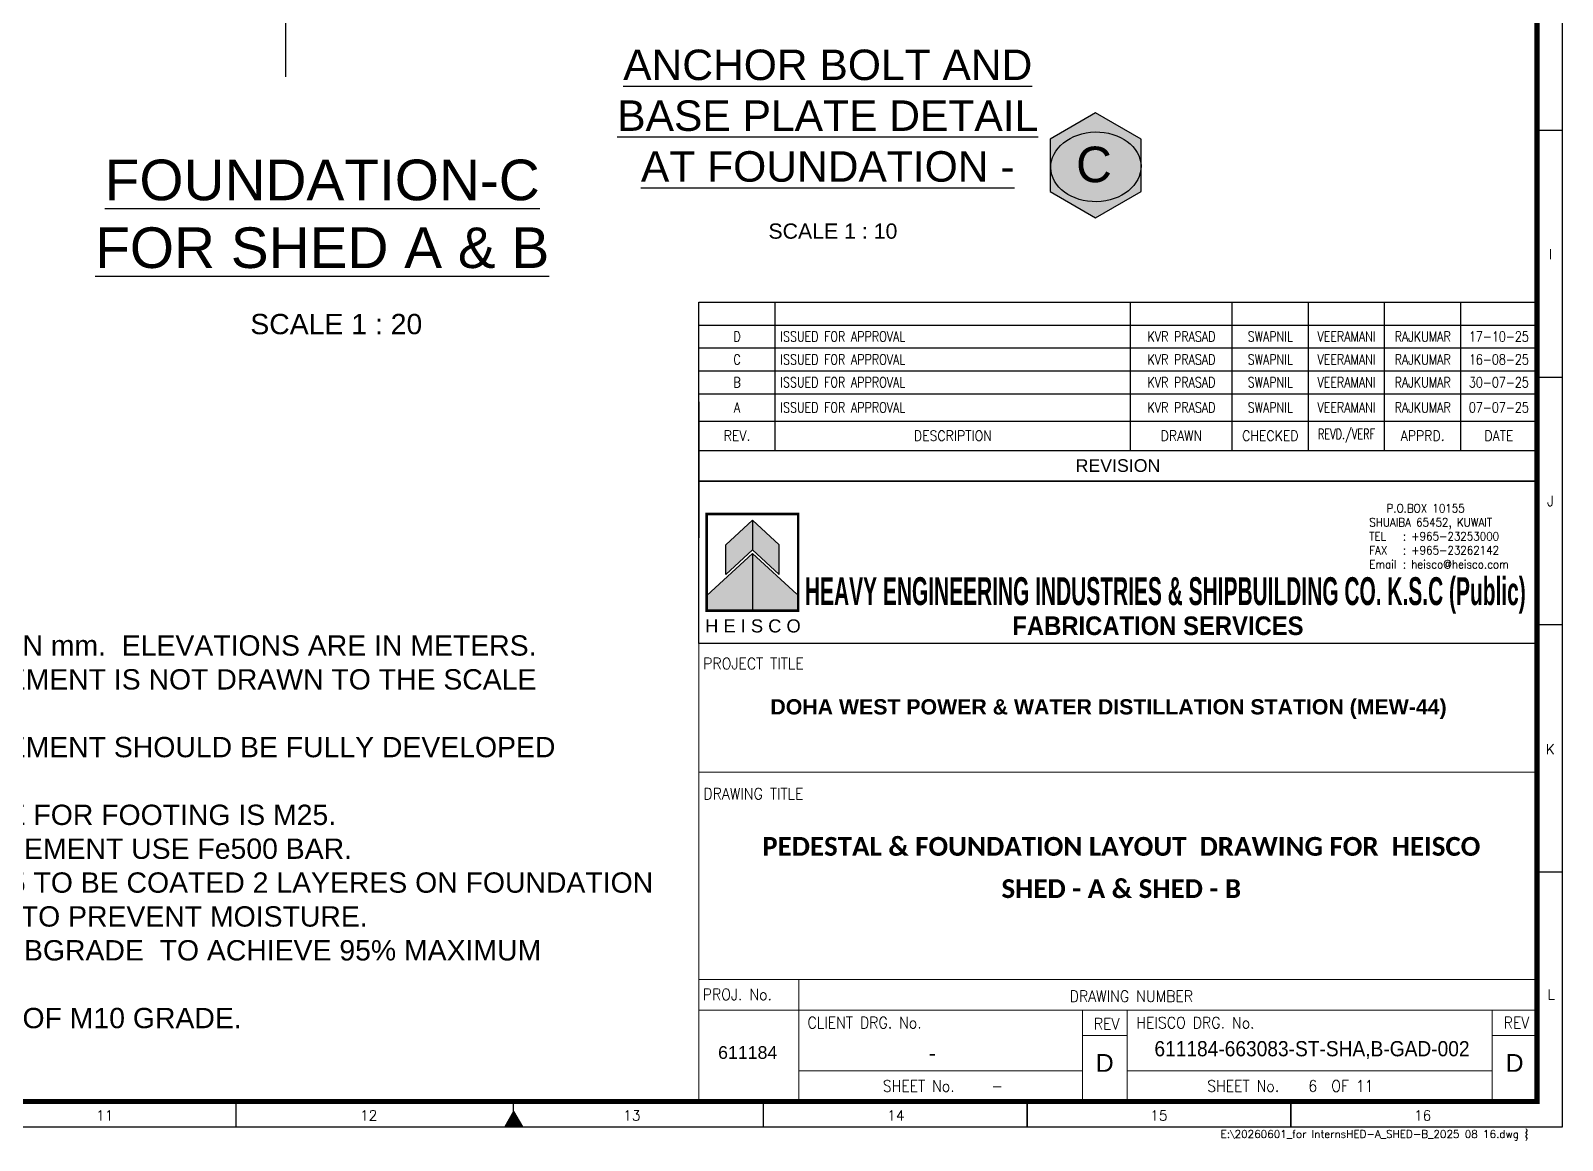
# Model space of a CAD drawing. Header units: millimetres. Extents: x -1055 to 11244, y -20673 to 2560.
# Drawn here: x 6047 to 6348.6, y 1149.2 to 1367.7 of the extents above; entities that cross this region are included whole.
import ezdxf
from ezdxf.enums import TextEntityAlignment as Align

# ---------------------------------------------------------------- set-up
doc = ezdxf.new("R2010")
doc.units = ezdxf.units.MM
for name, color, linetype in [('BORDER', 6, 'Continuous'), ('HEISCO', 7, 'Continuous'), ('TABLE', 4, 'Continuous')]:
    doc.layers.add(name, color=color, linetype=linetype)
doc.styles.add('arial', font='arial.ttf')
doc.styles.add('HEISCO', font='ariblk.ttf')
doc.styles.add('HEISCO.', font='arial.ttf')
doc.styles.add('LOGO', font='ROMANS.SHX')
doc.styles.add('ROMANS', font='romans.shx', dxfattribs={"width": 0.8})
doc.styles.get("Standard").update_dxf_attribs({"font": 'arial.ttf'})

# ---------------------------------------------------------------- blocks, each defined once
blk = doc.blocks.new('A1B')
at = {"layer": 'BORDER', "color": 1}
for p, q in [((837, 199.17), (832, 199.17)), ((837, 150.51), (832, 150.51)), ((837, 101.84), (832, 101.84)), ((837, 53.17), (832, 53.17)), ((575.81, 8), (575.81, 3)), ((679.69, 3), (679.69, 8)), ((731.63, 3), (731.63, 8)), ((731.63, 8), (731.63, 3)), ((731.63, 3), (731.63, 8)), ((783.56, 3), (783.56, 8)), ((783.56, 8), (783.56, 3))]:
    blk.add_line(p, q, dxfattribs=at)
at = {"layer": 'BORDER'}
for p, q in [((630.5, 3), (630.5, 8)), ((630.5, 6), (628.77, 3)), ((630.5, 6), (632.23, 3))]:
    blk.add_line(p, q, dxfattribs=at)
blk.add_lwpolyline([(837, 3), (837, 590), (3, 590), (3, 3)], close=True, dxfattribs=at)
at = {"layer": 'BORDER', "const_width": 1}
blk.add_lwpolyline([(8, 8), (832, 8), (832, 585), (8, 585)], close=True, dxfattribs=at)
at = {"layer": 'BORDER'}
blk.add_solid([(632.23, 3), (628.77, 3), (630.5, 6)], dxfattribs=at)
at = {"color": 11, "insert": (830.38, 1.34), "char_height": 1.5, "width": 401.355, "attachment_point": 6, "style": 'ROMANS'}
blk.add_mtext('{\\W1;\\C1;E:\\20260601_for Interns\\SHED-A_SHED-B_2025 08 16.dwg }', dxfattribs=at)
at = {"layer": 'BORDER', "color": 1, "style": 'ROMANS'}
for s, p in [('I', (834.69, 173.82)), ('J', (834.67, 125.23)), ('K', (834.62, 76.36)), ('L', (834.8, 28.07)), ('11', (549.97, 4.25)), ('12', (601.96, 4.25)), ('13', (653.79, 4.25)), ('14', (705.77, 4.25)), ('15', (757.56, 4.25)), ('16', (809.48, 4.25))]:
    blk.add_text(s, height=2, dxfattribs=at).set_placement(p, align=Align.CENTER)
blk = doc.blocks.new('A$C61D9601B')
at = {"layer": 'HEISCO'}
for color, points in [(34, [(5.84, -8.9), (5.84, -15.38), (11.66, -10.02), (11.66, -3.54)]), (40, [(11.66, -3.54), (11.66, -10.02), (17.48, -15.38), (17.48, -8.9)]), (142, [(1.66, -19.99), (1.66, -23.3), (11.66, -23.3), (11.66, -10.78)]), (138, [(11.66, -10.78), (11.66, -23.3), (21.66, -23.3), (21.66, -19.99)])]:
    blk.add_hatch(color=color, dxfattribs=at).paths.add_polyline_path(points)
blk.add_line((11.66, -10.78), (11.66, -23.3))
blk.add_line((11.66, -10.78), (11.66, -23.3))
at = {"layer": 'HEISCO', "color": 142, "true_color": 0x00a8e1}
blk.add_line((11.66, -10.78), (1.66, -19.99), dxfattribs=at)
at = {"layer": 'HEISCO', "color": 138, "true_color": 0x004961}
for q in [(11.66, -23.3), (21.38, -19.73), (11.66, -23.3)]:
    blk.add_line((11.66, -10.78), q, dxfattribs=at)
at = {"layer": 'HEISCO', "color": 142, "true_color": 0x00a8e1, "const_width": 0.559}
blk.add_lwpolyline([(21.66, -23.3), (21.66, -2.17), (1.66, -2.17), (1.66, -23.3)], close=True, dxfattribs=at)
at = {"layer": 'HEISCO', "color": 34, "true_color": 0xa85400}
blk.add_lwpolyline([(5.84, -8.9), (11.66, -3.54), (11.66, -10.02), (5.84, -15.38)], close=True, dxfattribs=at)
at = {"layer": 'HEISCO', "color": 40, "true_color": 0xffc038}
blk.add_lwpolyline([(17.48, -8.9), (11.66, -3.54), (11.66, -10.02), (17.48, -15.38)], close=True, dxfattribs=at)
at = {"layer": 'HEISCO', "color": 7, "linetype": 'Continuous', "style": 'HEISCO.'}
blk.add_text('H E I S C O', height=2.8666, dxfattribs=at).set_placement((11.77, -26.65), align=Align.MIDDLE_CENTER)
blk = doc.blocks.new('165-HEISCO')
at = {"layer": 'HEISCO', "color": 6}
blk.add_lwpolyline([(0, 32), (165, 32), (165, 0), (0, 0)], close=True, dxfattribs=at)
at = {"layer": 'HEISCO', "xscale": 0.9, "yscale": 0.9, "zscale": 0.9}
blk.add_blockref('A$C61D9601B', (0.03, 27.46), dxfattribs=at)
at = {"layer": 'HEISCO', "color": 7, "linetype": 'ByBlock', "style": 'HEISCO', "width": 0.471616}
blk.add_text('HEAVY ENGINEERING INDUSTRIES & SHIPBUILDING CO. K.S.C (Public)', height=5.5, dxfattribs=at).set_placement((20.87, 7.57), (162.79, 7.57), align=Align.FIT)
at = {"layer": 'HEISCO', "color": 7, "linetype": 'ByBlock', "style": 'HEISCO', "width": 0.8}
blk.add_text('FABRICATION SERVICES', height=3.6667, dxfattribs=at).set_placement((90.37, 3.51), align=Align.MIDDLE_CENTER)
at = {"layer": 'HEISCO', "color": 3, "insert": (131.98, 27.45), "char_height": 1.65, "width": 30.9183, "attachment_point": 1, "style": 'LOGO'}
blk.add_mtext('\\pxsm1,ql;   {\\W0.9;P.O.BOX 10155\\P\\pt3,4;SHUAIBA 65452, KUWAIT \\P\\pt4;TEL^I: +965-23253000 \\PFAX^I: +965-23262142 \\PEmail^I: heisco@heisco.com}', dxfattribs=at)
blk = doc.blocks.new('*T29016')
at = {"layer": 'TABLE', "color": 4}
for p, q in [((0, 35.16), (165, 35.16)), ((0, 0), (0, 35.16)), ((15, 6), (15, 35.16)), ((85, 6), (85, 35.16)), ((105, 6), (105, 35.16)), ((120, 6), (120, 35.16)), ((135, 6), (135, 35.16)), ((150, 6), (150, 35.16)), ((165, 0), (165, 35.16)), ((0, 11.77), (165, 11.77)), ((0, 6), (15, 6)), ((0, 0), (165, 0))]:
    blk.add_line(p, q, dxfattribs=at)
at = {"layer": 'TABLE', "color": 8}
for p, q in [((0, 30.66), (165, 30.66)), ((0, 26.16), (165, 26.16)), ((0, 21.66), (165, 21.66)), ((0, 17.16), (165, 17.16))]:
    blk.add_line(p, q, dxfattribs=at)
at = {"layer": 'TABLE', "color": 0, "lineweight": -2}
blk.add_line((15, 6), (165, 6), dxfattribs=at)
at = {"layer": 'TABLE', "color": 7}
for s, insert, char_height, width, attachment_point, style in [('D', (7.5, 28.41), 2, 13, 5, 'ROMANS'), ('ISSUED FOR APPROVAL', (16, 28.41), 2, 68, 4, 'ROMANS'), ('KVR PRASAD', (95, 28.41), 2, 18, 5, 'ROMANS'), ('SWAPNIL', (112.5, 28.41), 2, 13, 5, 'ROMANS'), ('VEERAMANI', (127.5, 28.41), 2, 13, 5, 'ROMANS'), ('RAJKUMAR', (142.5, 28.41), 2, 13, 5, 'ROMANS'), ('17-10-25', (157.5, 28.41), 2, 13, 5, 'ROMANS'), ('C', (7.5, 23.91), 2, 13, 5, 'ROMANS'), ('ISSUED FOR APPROVAL', (16, 23.91), 2, 68, 4, 'ROMANS'), ('KVR PRASAD', (95, 23.91), 2, 18, 5, 'ROMANS'), ('SWAPNIL', (112.5, 23.91), 2, 13, 5, 'ROMANS'), ('VEERAMANI', (127.5, 23.91), 2, 13, 5, 'ROMANS'), ('RAJKUMAR', (142.5, 23.91), 2, 13, 5, 'ROMANS'), ('16-08-25', (157.5, 23.91), 2, 13, 5, 'ROMANS'), ('B', (7.5, 19.41), 2, 13, 5, 'ROMANS'), ('ISSUED FOR APPROVAL', (16, 19.41), 2, 68, 4, 'ROMANS'), ('KVR PRASAD', (95, 19.41), 2, 18, 5, 'ROMANS'), ('SWAPNIL', (112.5, 19.41), 2, 13, 5, 'ROMANS'), ('VEERAMANI', (127.5, 19.41), 2, 13, 5, 'ROMANS'), ('RAJKUMAR', (142.5, 19.41), 2, 13, 5, 'ROMANS'), ('30-07-25', (157.5, 19.41), 2, 13, 5, 'ROMANS'), ('{\\W0.9;REV.}', (7.5, 8.89), 2, 13, 5, 'ROMANS'), ('{\\W0.9;DESCRIPTION}', (50, 8.89), 2, 68, 5, 'ROMANS'), ('{\\W0.9;DRAWN}', (95, 8.89), 2, 18, 5, 'ROMANS'), ('{\\W0.9;CHECKED}', (112.5, 8.89), 2, 13, 5, 'ROMANS'), ('{\\W0.7;REVD./VERF}', (127.5, 8.89), 2, 13, 5, 'ROMANS'), ('{\\W0.9;APPRD.}', (142.5, 8.89), 2, 13, 5, 'ROMANS'), ('{\\W0.9;DATE}', (157.5, 8.89), 2, 13, 5, 'ROMANS'), ('{\\C7;REVISION}', (82.5, 3), 2.5, 163, 5, 'arial')]:
    blk.add_mtext(s, dxfattribs=dict(at, insert=insert, char_height=char_height, width=width, attachment_point=attachment_point, style=style))
at = {"layer": 'TABLE', "color": 3, "char_height": 2, "style": 'ROMANS'}
for s, insert, width, attachment_point in [('A', (7.5, 14.46), 13, 5), ('ISSUED FOR APPROVAL', (16, 14.46), 68, 4), ('KVR PRASAD', (95, 14.46), 18, 5), ('SWAPNIL', (112.5, 14.46), 13, 5), ('VEERAMANI', (127.5, 14.46), 13, 5), ('RAJKUMAR', (142.5, 14.46), 13, 5), ('07-07-25', (157.5, 14.46), 13, 5)]:
    blk.add_mtext(s, dxfattribs=dict(at, insert=insert, width=width, attachment_point=attachment_point))

msp = doc.modelspace()

# ---------------------------------------------------------------- hatches: boundary and pattern name
at = {"transparency": 33554687}
h = msp.add_hatch(color=256, dxfattribs=at)
h.dxf.hatch_style = 1
edge = h.paths.add_edge_path()
edge.add_line((6261.148617, 1348.867013), (6256.680828, 1351.446492))
edge.add_line((6256.680828, 1351.446492), (6247.745252, 1346.287535))
edge.add_line((6247.745252, 1346.287535), (6247.745252, 1335.969619))
edge.add_line((6247.745252, 1335.969619), (6256.680828, 1330.810662))
edge.add_line((6256.680828, 1330.810662), (6265.616405, 1335.969619))
edge.add_line((6265.616405, 1335.969619), (6265.616405, 1340.797202))
edge.add_ellipse((6256.73492, 1340.836094), major_axis=(-8.881534, -0.187147), ratio=0.7730340689, start_angle=180.01942008, end_angle=538.11416563, ccw=False)
edge.add_line((6265.616405, 1341.025568), (6265.616405, 1346.287535))
edge.add_line((6265.616405, 1346.287535), (6261.148617, 1348.867013))

# ---------------------------------------------------------------- linework, layer by layer
msp.add_line((6097.145682, 1733.838959), (6097.145682, 1358.552122))
msp.add_lwpolyline([(6256.680828, 1330.810662), (6265.616405, 1335.969619), (6265.616405, 1346.287535), (6256.680828, 1351.446492), (6247.745252, 1346.287535), (6247.745252, 1335.969619)], close=True)
msp.add_ellipse((6256.73492, 1340.836094), major_axis=(8.881534, 0.187147), ratio=0.7730340689)
at = {"layer": 'BORDER'}
for p, q in [((6178.575072, 1314.174892), (6343.575072, 1314.174892)), ((6178.575072, 1294.550858), (6178.575072, 1267.810147)), ((6343.575072, 1294.550858), (6343.575072, 1267.810147)), ((6178.575072, 1278.987985), (6343.575072, 1278.987985))]:
    msp.add_line(p, q, dxfattribs=at)
at = {"layer": 'BORDER', "color": 8, "lineweight": 0}
for p, q in [((6254.060967, 1169.838959), (6262.878852, 1169.838959)), ((6334.757187, 1169.838959), (6343.575072, 1169.838959))]:
    msp.add_line(p, q, dxfattribs=at)
at = {"layer": 'BORDER', "color": 6, "lineweight": 0}
msp.add_lwpolyline([(6178.575072, 1246.987985), (6343.575072, 1246.987985), (6343.575072, 1156.838959), (6178.575072, 1156.838959)], close=True, dxfattribs=at)
for points in [[(6178.575072, 1221.639762), (6343.575072, 1221.639762)], [(6178.575072, 1180.838959), (6343.575072, 1180.838959)], [(6198.241812, 1180.838959), (6198.241812, 1156.838959)], [(6178.575072, 1174.838959), (6343.575072, 1174.838959)], [(6254.060967, 1174.838959), (6254.060967, 1156.838959)], [(6262.878852, 1174.838959), (6262.878852, 1156.838959)], [(6334.757187, 1174.838959), (6334.757187, 1156.838959)]]:
    msp.add_lwpolyline(points, dxfattribs=at)
at = {"layer": 'BORDER', "color": 8, "lineweight": 0}
for points in [[(6198.241812, 1162.838959), (6254.060967, 1162.838959)], [(6262.878852, 1162.838959), (6334.757187, 1162.838959)]]:
    msp.add_lwpolyline(points, dxfattribs=at)

# ---------------------------------------------------------------- block references
for name, p in [('A1B', (5511.575072, 1148.838959)), ('*T29016', (6178.575072, 1279.016797))]:
    msp.add_blockref(name, p)
at = {"layer": 'HEISCO'}
msp.add_blockref('165-HEISCO', (6178.575072, 1246.987985), dxfattribs=at)

# ---------------------------------------------------------------- texts
at = {"attachment_point": 5}
for s, insert, char_height in [('{\\LANCHOR BOLT AND\\PBASE PLATE DETAIL\\PAT FOUNDATION -  }', (6203.929709, 1350.878784), 6), ('C', (6256.347249, 1341.266305), 7)]:
    msp.add_mtext(s, dxfattribs=dict(at, insert=insert, char_height=char_height))
for s, insert, char_height, width, attachment_point in [('{\\LFOUNDATION-C\\PFOR SHED A & B}', (6104.401869, 1331.538008), 8, 225.35033557, 5), ('SCALE 1 : 10', (6192.25266, 1329.689948), 3, 26.96291915, 1), ('SCALE 1 : 20', (6090.237655, 1311.889721), 4, 66.42833482, 1)]:
    msp.add_mtext(s, dxfattribs=dict(insert=insert, char_height=char_height, width=width, attachment_point=attachment_point))
at = {"color": 130, "insert": (5976.132513, 1255.279938), "char_height": 4, "width": 255.85688563, "attachment_point": 1}
msp.add_mtext('NOTE:\\P1. ALL DIMENSIONS ARE IN mm.  ELEVATIONS ARE IN METERS.\\P2. PEDESTAL REINFORCEMENT IS NOT DRAWN TO THE SCALE\\P    FOR CLARITY.\\P3. PEDESTAL REINFORCEMENT SHOULD BE FULLY DEVELOPED\\P    IN THE FOUNDATION.\\P4.  GRADE OF CONCRETE FOR FOOTING IS M25.\\P5.  FOR STEEL REINFORCEMENT USE Fe500 BAR.\\P6.  BITUMEN GRADE 85/25 TO BE COATED 2 LAYERES ON FOUNDATION\\P    CONCRETE  SURFACE TO PREVENT MOISTURE.\\P7.  WELL COMPACTED SUBGRADE  TO ACHIEVE 95% MAXIMUM\\P    DRY DENSITY.\\P8.  PCC LAYER SHALL BE OF M10 GRADE.', dxfattribs=at)
at = {"layer": 'BORDER', "color": 3, "style": 'ROMANS', "width": 0.9}
for s, p in [('PROJECT TITLE', (6179.41067, 1241.922219)), ('DRAWING TITLE', (6179.437694, 1216.296646)), ('PROJ. No.', (6179.315094, 1176.779741)), ('DRAWING NUMBER', (6251.564467, 1176.431458)), ('CLIENT DRG. No.', (6199.946887, 1171.23447)), ('HEISCO DRG. No.', (6264.701874, 1171.214711)), ('SHEET No.    -', (6214.773347, 1158.762709)), ('SHEET No.   6  OF 11', (6278.659489, 1158.762709))]:
    msp.add_text(s, height=2.25, dxfattribs=at).set_placement(p)
for p in [(6258.850201, 1171.008653), (6339.546421, 1171.219813)]:
    msp.add_text('REV', height=2.25, dxfattribs=at).set_placement(p, align=Align.CENTER)
at = {"layer": 'BORDER', "color": 7, "style": 'arial'}
for s, insert, char_height, width, attachment_point in [('{\\fArial|b1|i0|c0|p34;DOHA WEST POWER & WATER DISTILLATION STATION (MEW-44)}', (6259.214035, 1234.081652), 3, 163.24464911, 5), ('{\\fCalibri|b1|i0|c0|p2;\\H1.2308x;PEDESTAL & FOUNDATION LAYOUT  DRAWING FOR  HEISCO}', (6261.722667, 1207.038375), 3, 163.24464911, 5), ('{\\fCalibri|b1|i0|c0|p2;\\H1.2308x;SHED - A & SHED - B}', (6261.722667, 1198.719101), 3, 163.24464911, 5), ('611184', (6188.167913, 1167.728869), 2.5, 24.94987634, 2), ('{\\W0.9;611184-663083-ST-SHA,B-GAD-002}', (6299.277633, 1168.73047), 3, 43.61317739, 2), ('-', (6224.534391, 1167.836301), 3, 47.48534094, 2), ('D', (6258.473595, 1164.426289), 3.5, 6.29727831, 5), ('D', (6339.169815, 1164.426289), 3.5, 8.40928889, 5)]:
    msp.add_mtext(s, dxfattribs=dict(at, insert=insert, char_height=char_height, width=width, attachment_point=attachment_point))

doc.saveas('drawing.dxf')
